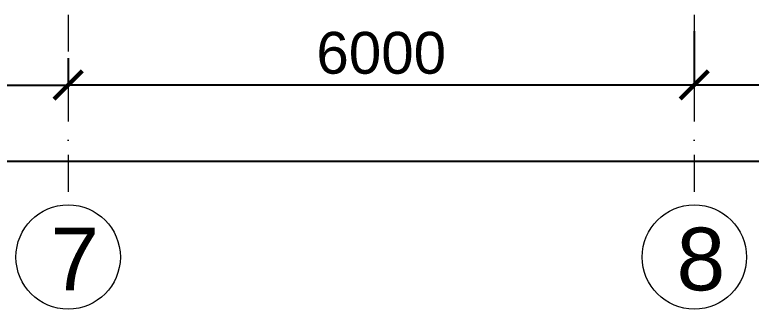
# Model space of a CAD drawing. Header units: millimetres. Extents: x 42452 to 2852333, y -419346 to 834876.
# Drawn here: x 2636714 to 2643772, y 643219 to 646038 of the extents above; entities that cross this region are included whole.
import ezdxf

# ---------------------------------------------------------------- set-up
doc = ezdxf.new("R2010")
doc.units = ezdxf.units.MM
doc.linetypes.add('Штрихпунктирная', pattern=[670.277762, 352.777767, -176.388884, 0, -141.111112])
doc.layers.add('memar', color=7, linetype='Continuous', lineweight=25)
doc.styles.get("Standard").update_dxf_attribs({"font": 'arial.ttf'})
doc.styles.add('СГЕНЕРИР_СТИЛЬ_1', font='arial.ttf')
doc.dimstyles.new('razmeri a-g', dxfattribs={"dimtxt": 400, "dimasz": 270, "dimexe": 1.25, "dimexo": 0.625, "dimgap": 100, "dimtad": 1, "dimdec": 0, "dimtxsty": 'Standard', "dimblk": 'ARCHTICK', "dimcen": 2.5, "dimadec": 0, "dimazin": 0, "dimtfac": 1, "dimtdec": 0, "dimtmove": 0, "dimatfit": 3, "dimfxl": 1, "dimarcsym": 0})

# ---------------------------------------------------------------- blocks, each defined once
blk = doc.blocks.new('_ArchTick')
at = {"color": 0, "linetype": 'ByBlock', "const_width": 0.15}
blk.add_lwpolyline([(-0.5, -0.5), (0.5, 0.5)], dxfattribs=at)
blk = doc.blocks.new('*D243')
at = {"layer": 'Defpoints', "color": 0, "lineweight": 30, "transparency": 16777216}
for p in [(2605626.3, 644741.1), (2650826.7, 644741.1), (2605626.3, 644632)]:
    blk.add_point(p, dxfattribs=at)
at = {"layer": 'memar', "color": 0, "lineweight": -2, "transparency": 16777216}
for p, q in [((2605626.3, 644740.5), (2605626.3, 644630.7)), ((2650826.7, 644740.5), (2650826.7, 644630.7)), ((2650826.7, 644632), (2605626.3, 644632))]:
    blk.add_line(p, q, dxfattribs=at)
at = {"layer": 'memar', "color": 0, "lineweight": -2, "transparency": 16777216, "xscale": 270, "yscale": 270, "zscale": 270, "rotation": 180}
blk.add_blockref('_ArchTick', (2605626.3, 644632), dxfattribs=at)
at = {"layer": 'memar', "color": 0, "lineweight": -2, "transparency": 16777216, "xscale": 270, "yscale": 270, "zscale": 270}
blk.add_blockref('_ArchTick', (2650826.7, 644632), dxfattribs=at)
at = {"layer": 'memar', "color": 0, "lineweight": 15, "transparency": 16777216, "insert": (2628226.5, 644936.2), "char_height": 400, "attachment_point": 5}
blk.add_mtext('45200', dxfattribs=at)
blk = doc.blocks.new('*D249')
at = {"layer": 'Defpoints', "color": 0, "lineweight": 30, "transparency": 16777216}
for p in [(2631226.5, 645365.2), (2637226.3, 645365.2), (2637226.3, 645365.2)]:
    blk.add_point(p, dxfattribs=at)
at = {"layer": 'memar', "color": 0, "lineweight": -2, "transparency": 16777216}
for p, q in [((2631226.5, 645365.8), (2631226.5, 645366.4)), ((2631226.5, 645365.2), (2637226.3, 645365.2)), ((2637226.3, 645365.8), (2637226.3, 645366.4))]:
    blk.add_line(p, q, dxfattribs=at)
at = {"layer": 'memar', "color": 0, "lineweight": -2, "transparency": 16777216, "xscale": 270, "yscale": 270, "zscale": 270, "rotation": 180}
blk.add_blockref('_ArchTick', (2631226.5, 645365.2), dxfattribs=at)
at = {"layer": 'memar', "color": 0, "lineweight": -2, "transparency": 16777216, "xscale": 270, "yscale": 270, "zscale": 270}
blk.add_blockref('_ArchTick', (2637226.3, 645365.2), dxfattribs=at)
at = {"layer": 'memar', "color": 0, "lineweight": 15, "transparency": 16777216, "insert": (2634226.4, 645669.4), "char_height": 400, "attachment_point": 5}
blk.add_mtext('6000', dxfattribs=at)
blk = doc.blocks.new('*D250')
at = {"layer": 'Defpoints', "color": 0, "lineweight": 30, "transparency": 16777216}
for p in [(2643226.3, 645880.4), (2637226.3, 645622.8), (2643226.3, 645366.4)]:
    blk.add_point(p, dxfattribs=at)
at = {"layer": 'memar', "color": 0, "lineweight": -2, "transparency": 16777216}
for p, q in [((2643226.3, 645879.8), (2643226.3, 645365.2)), ((2637226.3, 645622.2), (2637226.3, 645365.2)), ((2637226.3, 645366.4), (2643226.3, 645366.4))]:
    blk.add_line(p, q, dxfattribs=at)
at = {"layer": 'memar', "color": 0, "lineweight": -2, "transparency": 16777216, "xscale": 270, "yscale": 270, "zscale": 270, "rotation": 180}
blk.add_blockref('_ArchTick', (2637226.3, 645366.4), dxfattribs=at)
at = {"layer": 'memar', "color": 0, "lineweight": -2, "transparency": 16777216, "xscale": 270, "yscale": 270, "zscale": 270}
blk.add_blockref('_ArchTick', (2643226.3, 645366.4), dxfattribs=at)
at = {"layer": 'memar', "color": 0, "lineweight": 15, "transparency": 16777216, "insert": (2640226.3, 645670.6), "char_height": 400, "attachment_point": 5}
blk.add_mtext('6000', dxfattribs=at)
blk = doc.blocks.new('*D251')
at = {"layer": 'Defpoints', "color": 0, "lineweight": 30, "transparency": 16777216}
for p in [(2643226.3, 645366.4), (2649226.5, 645366.4), (2649226.5, 645366.4)]:
    blk.add_point(p, dxfattribs=at)
at = {"layer": 'memar', "color": 0, "lineweight": -2, "transparency": 16777216}
for p, q in [((2643226.3, 645367), (2643226.3, 645367.7)), ((2643226.3, 645366.4), (2649226.5, 645366.4)), ((2649226.5, 645367), (2649226.5, 645367.7))]:
    blk.add_line(p, q, dxfattribs=at)
at = {"layer": 'memar', "color": 0, "lineweight": -2, "transparency": 16777216, "xscale": 270, "yscale": 270, "zscale": 270, "rotation": 180}
blk.add_blockref('_ArchTick', (2643226.3, 645366.4), dxfattribs=at)
at = {"layer": 'memar', "color": 0, "lineweight": -2, "transparency": 16777216, "xscale": 270, "yscale": 270, "zscale": 270}
blk.add_blockref('_ArchTick', (2649226.5, 645366.4), dxfattribs=at)
at = {"layer": 'memar', "color": 0, "lineweight": 15, "transparency": 16777216, "insert": (2646226.4, 645670.6), "char_height": 400, "attachment_point": 5}
blk.add_mtext('6000', dxfattribs=at)

msp = doc.modelspace()

# ---------------------------------------------------------------- linework, layer by layer
at = {"layer": 'memar', "linetype": 'Штрихпунктирная', "lineweight": 15, "flags": 128}
for points in [[(2637226.31329, 646037.69086), (2637226.31325, 644218.89038)], [(2643226.31329, 646037.69086), (2643226.31325, 644218.89038)]]:
    msp.add_lwpolyline(points, dxfattribs=at)
at = {"layer": 'memar', "linetype": 'Continuous', "lineweight": 15}
for centre in [(2637226.31296, 643718.90486), (2643226.31296, 643718.90486)]:
    msp.add_circle(centre, 500, dxfattribs=at)

# ---------------------------------------------------------------- texts
at = {"layer": 'memar', "linetype": 'Continuous', "lineweight": 15, "char_height": 600, "attachment_point": 1, "style": 'СГЕНЕРИР_СТИЛЬ_1'}
for s, insert in [('8', (2643056.07486, 643999.80665)), ('7', (2637056.07486, 643999.80665))]:
    msp.add_mtext(s, dxfattribs=dict(at, insert=insert))

# ---------------------------------------------------------------- dimensions: what is measured, and where the dimension line sits
at = {"layer": 'memar', "lineweight": 15}
for base, p1, p2, picture, middle in [((2637226.31336, 645365.16405), (2631226.47547, 645365.16405), (2637226.31336, 645365.16405), '*D249', (2634226.39442, 645669.39325)), ((2643226.31336, 645366.41405), (2637226.31336, 645622.81159), (2643226.31336, 645880.40689), '*D250', (2640226.31336, 645670.64325)), ((2649226.48952, 645366.41405), (2643226.31336, 645366.41405), (2649226.48952, 645366.41405), '*D251', (2646226.40144, 645670.64325)), ((2605626.31336, 644631.98284), (2650826.68445, 644741.12649), (2605626.31336, 644741.12649), '*D243', (2628226.49891, 644936.21204))]:
    dim = msp.add_linear_dim(base=base, p1=p1, p2=p2, angle=180, dimstyle='razmeri a-g', dxfattribs=at)
    dim.commit()
    dim.dimension.update_dxf_attribs({"geometry": picture, "text_midpoint": middle})

doc.saveas('drawing.dxf')
